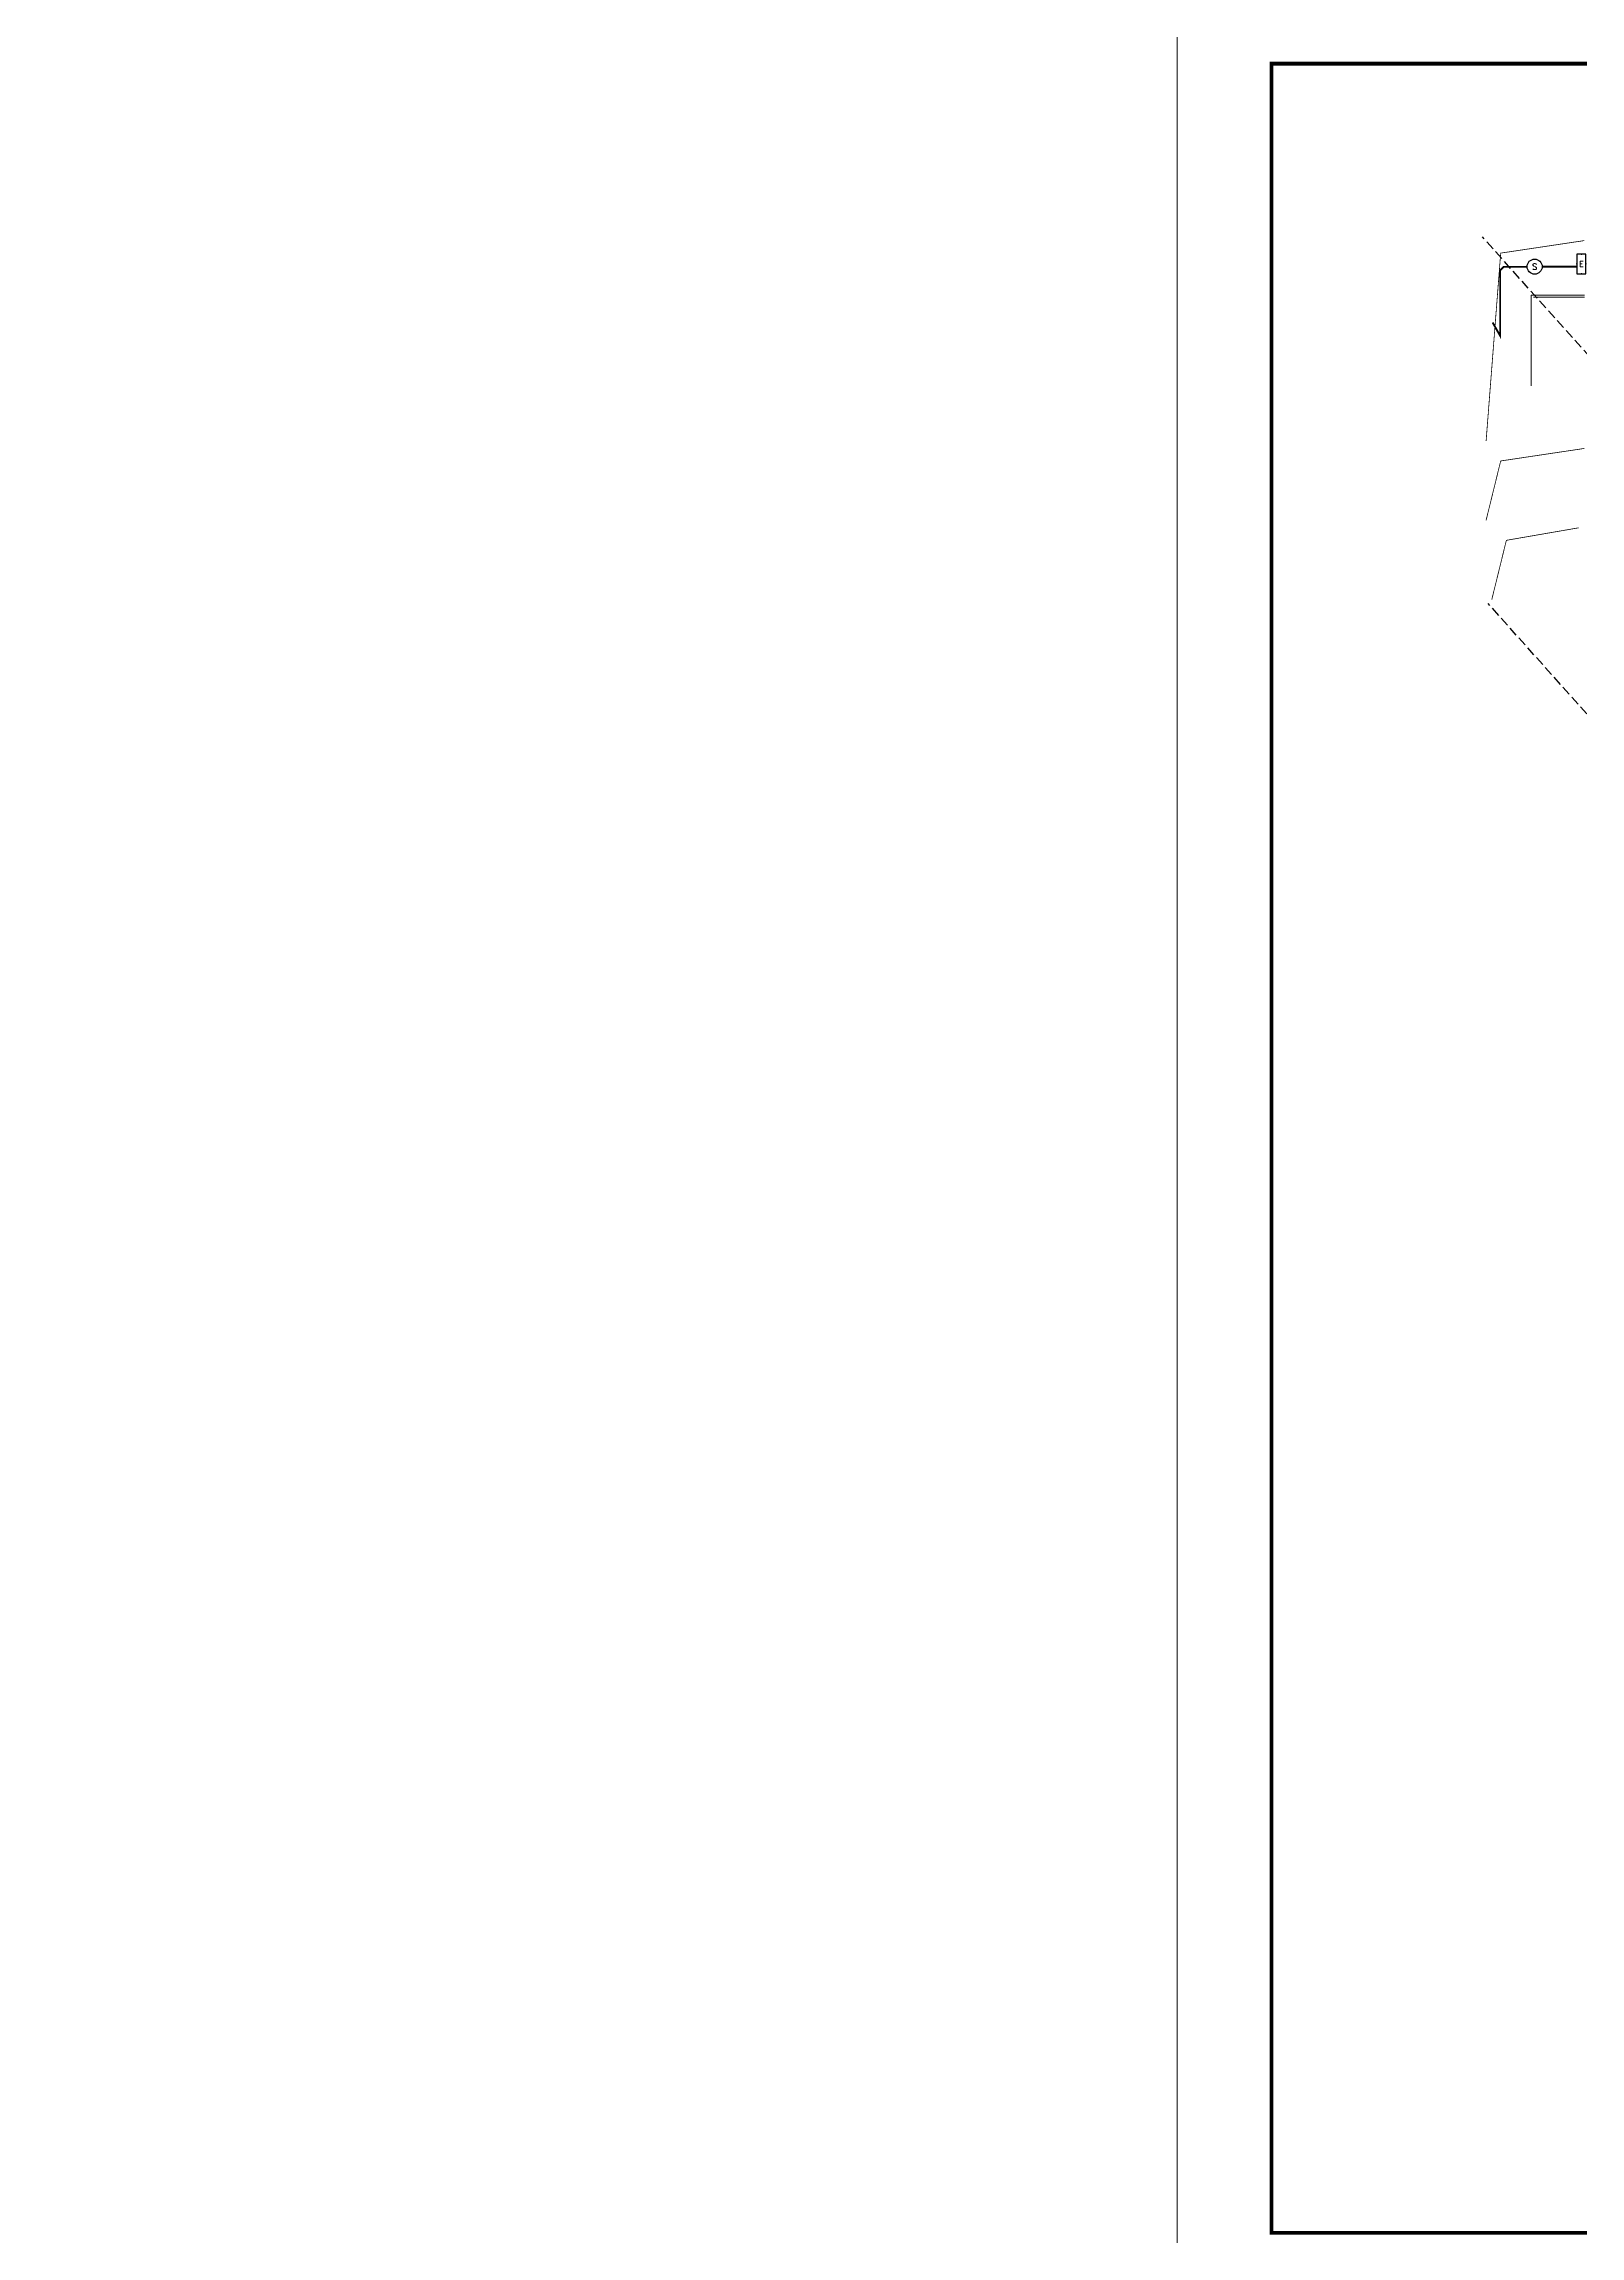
# Model space of a CAD drawing. Extents: x 2803505 to 5851001, y -1372902 to 24339.
# Drawn here: x 2803505 to 2844173, y -747739 to -689729 of the extents above; entities that cross this region are included whole.
import ezdxf
from ezdxf.enums import TextEntityAlignment as Align
from ezdxf.xclip import XClip

# ---------------------------------------------------------------- set-up
doc = ezdxf.new("R2010")
doc.units = 0
doc.header["$LTSCALE"] = 1000
doc.header["$MEASUREMENT"] = 0
doc.header["$XCLIPFRAME"] = 2
for name, pattern in [('#P_--_20B1_001_t3$0$DASH', [0.35, 0.25, -0.1]), ('__DASH', [0.35, 0.25, -0.1]), ('DASH', [0.35, 0.25, -0.1]), ('DOTE', [2.42, 2, -0.2, 0.02, -0.2]), ('HIDDEN', [0.375, 0.25, -0.125])]:
    doc.linetypes.add(name, pattern=pattern)
doc.layers.get('0').update_dxf_attribs({"linetype": 'CONTINUOUS'})
for name, color, linetype, lineweight in [('DOTE', 19, 'DOTE', 9), ('PUB_HATCH', 8, 'CONTINUOUS', 9), ('STAIR', 252, 'CONTINUOUS', 20), ('图框', 147, 'CONTINUOUS', 20), ('平面-看线', 252, 'CONTINUOUS', 15)]:
    doc.layers.add(name, color=color, linetype=linetype, lineweight=lineweight)
for name, color, linetype in [('EQUIP-照明', 3, 'CONTINUOUS'), ('WIRE-应急', 1, 'DASH'), ('审核', 1, 'CONTINUOUS')]:
    doc.layers.add(name, color=color, linetype=linetype)
doc.styles.add('_TEL_DIM', font='SIMPLEX', dxfattribs={"width": 0.8, "height": 3.5, "bigfont": 'HZTXT'})

# ---------------------------------------------------------------- blocks, each defined once
blk = doc.blocks.new('$equip$00002534')
for p, q in [((-0.72, 0.66), (-0.72, 0)), ((0.72, 0.66), (-0.72, 0.66)), ((-0.72, 0), (0.72, 0)), ((0.72, 0), (0.72, 0.66))]:
    blk.add_line(p, q)
at = {"const_width": 0.04}
blk.add_lwpolyline([(-0.72, 0.66), (-0.72, 0), (0.72, 0), (0.72, 0.66), (-0.72, 0.66), (-0.72, 0)], dxfattribs=at)
for p in [(-0.72, 0.33), (0, 0.66), (0, 0), (0.72, 0.33)]:
    blk.add_point(p)
at = {"color": 7, "style": '_TEL_DIM'}
blk.add_attdef('$TEXT$', text='', height=0.4, dxfattribs=at).set_placement((0, 0.33), align=Align.MIDDLE_CENTER)
at = {"color": 7, "style": '_TEL_DIM', "flags": 1}
blk.add_attdef('A', text='', height=0.00002, dxfattribs=at).set_placement((0, 0), align=Align.MIDDLE_CENTER)
blk = doc.blocks.new('$equip$00001838')
blk.add_circle((0, 0), 0.5)
at = {"style": '_TEL_DIM'}
blk.add_attdef('$TEXT$', text='', height=0.4, dxfattribs=at).set_placement((0, 0), align=Align.MIDDLE_CENTER)
at = {"style": '_TEL_DIM', "flags": 1}
blk.add_attdef('A', text='', height=0.00002, dxfattribs=at).set_placement((0, 0), align=Align.MIDDLE_CENTER)
blk = doc.blocks.new('A$C74D73064')
at = {"layer": 'DOTE', "color": 252}
for p, q in [((-86385, 67619), (196116, 67619)), ((196116, 61719), (-86385, 61719)), ((196116, 54519), (-86385, 54519))]:
    blk.add_line(p, q, dxfattribs=at)
blk = doc.blocks.new('A$C110D7C8B')
h = blk.add_hatch()
h.set_pattern_fill('ANSI32', color=252, scale=7, angle=135)
h.set_pattern_definition([(180, (-705542.518, -984740.232), (-4e-15, -33.3375), []), (180, (-705553.63, -984729.12), (-4e-15, -33.3375), [])])
h.paths.add_polyline_path([(50, -1350), (250, -1350), (250, -50), (50, -50)])
at = {"color": 252}
for points in [[(0, 0), (300, 0), (300, -1400), (0, -1400)], [(50, -50), (250, -50), (250, -1350), (50, -1350)]]:
    blk.add_lwpolyline(points, close=True, dxfattribs=at)
blk = doc.blocks.new('A$C028C60F5')
at = {"color": 252}
blk.add_lwpolyline([(400, 0), (0, 0), (0, -400), (400, -400)], close=True, dxfattribs=at)
at = {"layer": 'PUB_HATCH', "color": 252}
blk.add_solid([(0, -400), (400, -400), (0, 0), (400, 0)], dxfattribs=at)
blk = doc.blocks.new('A$C28781836')
at = {"color": 252, "const_width": 20}
for points in [[(-10120, -5500), (-9734, -531), (-7520, -200)], [(-10120, -7600), (-9734, -6031), (-7520, -5700)], [(-9970, -9700), (-9584, -8131), (-7670, -7800)]]:
    blk.add_lwpolyline(points, dxfattribs=at)
at = {"layer": 'STAIR', "color": 252, "linetype": '#P_--_20B1_001_t3$0$DASH'}
for p, q in [((-1500, 0), (-4152, 0)), ((-1500, -70), (-4152, -70)), ((-1500, -130), (-4152, -130)), ((-1500, -200), (-4152, -200)), ((-4111, -260), (-1500, -260)), ((-1500, -1500), (-3268, -1500)), ((-1500, -1570), (-3268, -1570)), ((-1500, -1630), (-3268, -1630)), ((-1500, -1700), (-3268, -1700))]:
    blk.add_line(p, q, dxfattribs=at)
at = {"layer": 'STAIR', "color": 252}
for p, q in [((-5920, -260), (-4111, -260)), ((-8870, -1700), (-7520, -1700))]:
    blk.add_line(p, q, dxfattribs=at)
at = {"layer": 'STAIR', "color": 252, "linetype": '#P_--_20B1_001_t3$0$DASH'}
blk.add_lwpolyline([(-1500, 0), (0, 0), (0, -1700), (-1500, -1700)], close=True, dxfattribs=at)
at = {"layer": 'STAIR', "color": 252}
blk.add_lwpolyline([(-7520, -1640), (-8930, -1640), (-8930, -4040)], dxfattribs=at)
at = {"layer": '审核', "color": 252, "linetype": 'HIDDEN', "ltscale": 0.2}
blk.add_line((-6120, -200), (-6120, -1500), dxfattribs=at)
at = {"layer": '平面-看线', "color": 252}
for p, q in [((-1500, -200), (-1500, 0)), ((-1500, -1700), (-1500, -1500))]:
    blk.add_line(p, q, dxfattribs=at)
at = {"color": 252, "xscale": -1}
blk.add_blockref('A$C028C60F5', (-6220, 1000), dxfattribs=at)
at = {"color": 252}
for name, p in [('A$C110D7C8B', (-7320, -100)), ('A$C028C60F5', (-6620, -1500))]:
    blk.add_blockref(name, p, dxfattribs=at)

msp = doc.modelspace()

# ---------------------------------------------------------------- linework, layer by layer
at = {"color": 251, "linetype": '__DASH', "true_color": 0x636466}
for p, q in [((2858905.8, -714189), (2841583.1, -694835)), ((2859055.8, -723889), (2841733.1, -704535))]:
    msp.add_line(p, q, dxfattribs=at)
at = {"layer": 'WIRE-应急', "color": 1, "const_width": 50}
for points in [[(2841854.6, -697101.9), (2842054.4, -697453.4), (2842054.4, -695721), (2842148.6, -695630.2), (2842767.4, -695630.2)], [(2843167.3, -695623.8), (2844086.8, -695623.8)]]:
    msp.add_lwpolyline(points, dxfattribs=at)
at = {"layer": '图框'}
msp.add_lwpolyline([(2833503.5, -689253.6), (2917603.5, -689253.6), (2917603.5, -748653.6), (2833503.5, -748653.6)], close=True, dxfattribs=at)
at = {"layer": '图框', "const_width": 100}
msp.add_lwpolyline([(2916603.5, -747653.6), (2916603.5, -690253.6), (2836003.5, -690253.6), (2836003.5, -747653.6)], close=True, dxfattribs=at)

# ---------------------------------------------------------------- block references
msp.add_blockref('A$C28781836', (2851802.9, -694734.7))
ref = msp.add_blockref('A$C74D73064', (2860689.2, -781511.3))
XClip(ref).set_block_clipping_path([(-14883.2465648082, 50822.2568892687), (39116.7403027331, 70322.2568880918)])
at = {"layer": 'EQUIP-照明', "color": 6}
ref = msp.add_blockref('$equip$00001838', (2842967.2, -695623.8), dxfattribs=dict(at, xscale=400, yscale=400, zscale=400))
ref.add_attrib('$TEXT$', 'S', dxfattribs={"layer": '0', "color": 7, "height": 160, "style": '_TEL_DIM'}).set_placement((2842967.2, -695623.8), align=Align.MIDDLE_CENTER)
at = {"layer": 'EQUIP-照明'}
ref = msp.add_blockref('$equip$00002534', (2844324.4, -695553.1), dxfattribs=dict(at, xscale=360, yscale=360, zscale=360, rotation=90))
ref.add_attrib('$TEXT$', 'E', dxfattribs={"layer": '0', "color": 7, "height": 144, "style": '_TEL_DIM'}).set_placement((2844205.6, -695553.1), align=Align.MIDDLE_CENTER)

doc.saveas('drawing.dxf')
